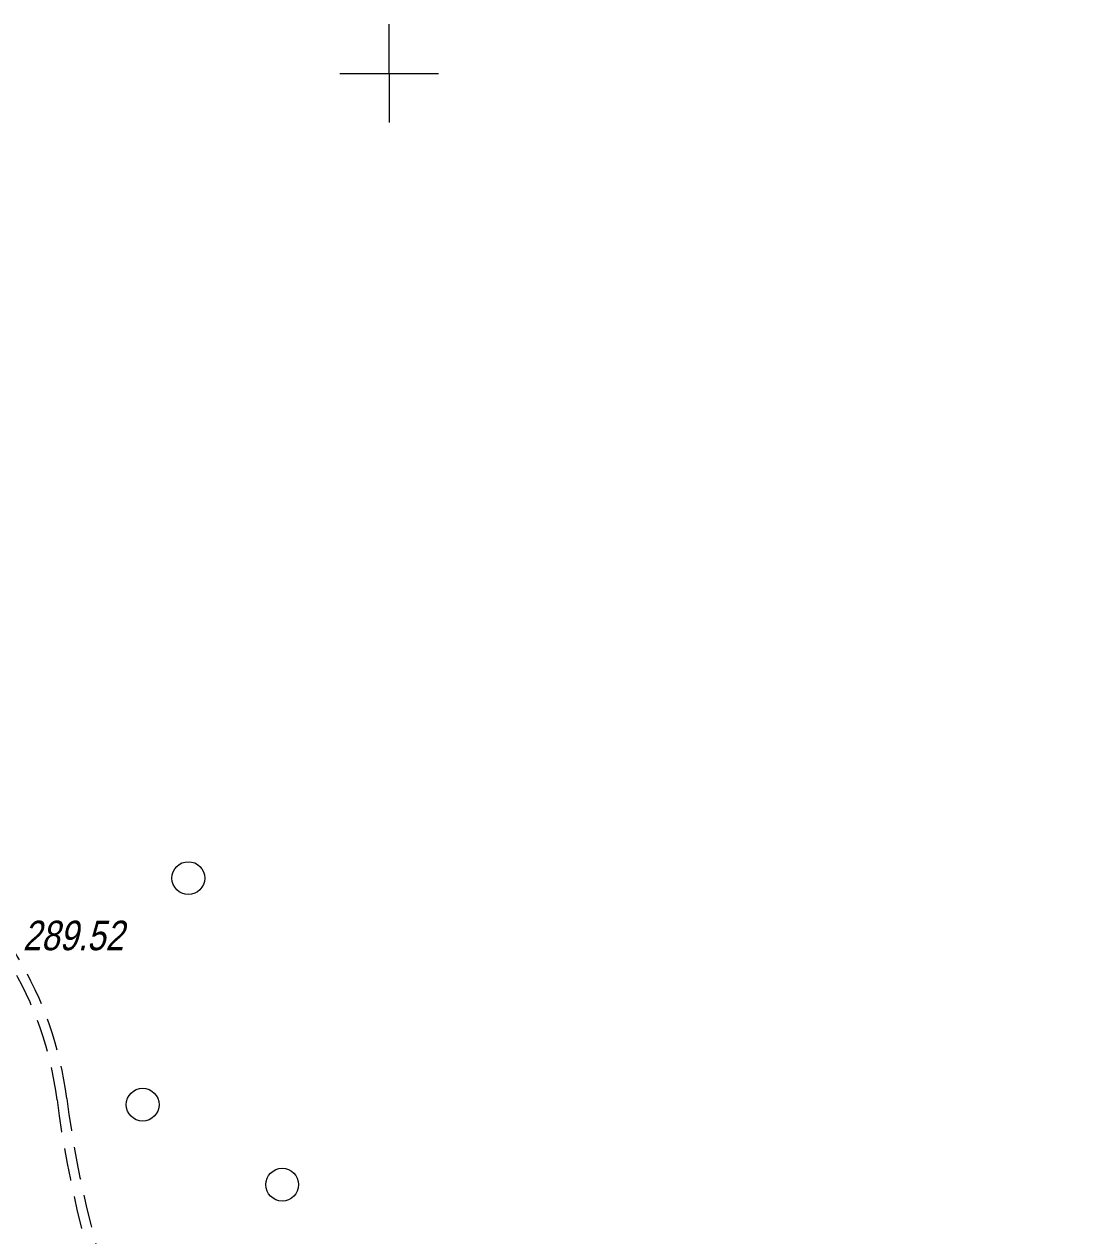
# Model space of a CAD drawing. Header units: metres. Extents: x 5191936 to 10384803, y 4968698 to 9938221.
# Drawn here: x 5192388.87 to 5192421.08, y 4969014.54 to 4969051.5 of the extents above; entities that cross this region are included whole.
import ezdxf

# ---------------------------------------------------------------- set-up
doc = ezdxf.new("R2010")
doc.units = ezdxf.units.M
doc.linetypes.add('DASHEDX2', pattern=[1.5, 1, -0.5])
doc.layers.get('0').update_dxf_attribs({"lineweight": 18})
for name, color, linetype, lineweight in [('31252100', 7, 'Continuous', 18), ('Grid', 7, 'Continuous', 18), ('Otm', 7, 'Continuous', 18), ('Sit', 7, 'Continuous', 18)]:
    doc.layers.add(name, color=color, linetype=linetype, lineweight=lineweight)
doc.styles.get("Standard").update_dxf_attribs({"font": 'arial.ttf', "width": 0.8, "oblique": 13, "height": 0.9})

# ---------------------------------------------------------------- blocks, each defined once
blk = doc.blocks.new('31252100a')
blk.add_circle((0, 0), 1)
blk = doc.blocks.new('GRID')
at = {"layer": 'Grid', "color": 104}
blk.add_line((-1.5, 0), (1.5, 0), dxfattribs=at)
for points in [[(0, 0), (0, 1.5)], [(0, 0), (0, -1.5)]]:
    blk.add_lwpolyline(points, dxfattribs=at)

msp = doc.modelspace()

# ---------------------------------------------------------------- linework, layer by layer
at = {"layer": 'Sit', "linetype": 'DASHEDX2'}
for points in [[(5192383.014, 4969032.809, 0.007412), (5192385.341, 4969028.577, 0.008722), (5192387.434, 4969025.047, 0.001961), (5192388.275, 4969023.695, -0.004281), (5192388.659, 4969023.072, -0.104265), (5192390.172, 4969018.732, 0.059888), (5192392.082, 4969011.167, 0.036223), (5192393.657, 4969007.817, -0.039859), (5192395.085, 4969004.721, -0.143981), (5192395.545, 4968997.809, 0.131018), (5192395.849, 4968990.399, 0.007018), (5192396.843, 4968987.353, 0.034867), (5192397.086, 4968986.777, 0.009275), (5192397.896, 4968985.251, -0.008028), (5192398.84, 4968983.481, -0.012289), (5192401.841, 4968977.26, 0.011484), (5192405.034, 4968970.612, 0.022527), (5192408.712, 4968964.128, -0.019232), (5192413.082, 4968956.538, -0.010593), (5192413.528, 4968955.643, -0.001501), (5192416.508, 4968949.291, -0.041545), (5192418.974, 4968942.589, -0.029346), (5192421.084, 4968932.729, -0.029346)], [(5192382.749, 4969032.669, 0.007412), (5192385.081, 4969028.429, 0.008722), (5192387.179, 4969024.89, 0.001961), (5192388.021, 4969023.536, -0.004281), (5192388.402, 4969022.917, -0.104265), (5192389.874, 4969018.693, 0.059888), (5192391.802, 4969011.059, 0.036223), (5192393.395, 4969007.67, -0.039859), (5192394.803, 4969004.617, -0.143981), (5192395.252, 4968997.874, 0.131018), (5192395.562, 4968990.31, 0.007018), (5192396.559, 4968987.256, 0.034867), (5192396.819, 4968986.641, 0.009275), (5192397.633, 4968985.105, -0.008028), (5192398.573, 4968983.344, -0.012289), (5192401.567, 4968977.137, 0.011484), (5192404.767, 4968970.476, 0.022527), (5192408.457, 4968963.968, -0.019232), (5192412.816, 4968956.398, -0.010593), (5192413.257, 4968955.514, -0.001501), (5192416.236, 4968949.164, -0.041545), (5192418.685, 4968942.509, -0.029346), (5192420.788, 4968932.684, -0.029346)]]:
    msp.add_lwpolyline(points, format="xyb", dxfattribs=at)

# ---------------------------------------------------------------- block references
at = {"layer": '31252100', "color": 7, "xscale": 0.5, "yscale": 0.5, "zscale": 0.5}
for p in [(5192393.877, 4969025.454), (5192392.484, 4969018.542), (5192396.739, 4969016.103)]:
    msp.add_blockref('31252100a', p, dxfattribs=at)
at = {"layer": 'Grid', "color": 7, "linetype": 'Continuous'}
msp.add_blockref('GRID', (5192400, 4969050), dxfattribs=at)

# ---------------------------------------------------------------- texts
at = {"layer": 'Otm', "oblique": 13, "width": 0.8}
msp.add_text('289.52', height=0.9, dxfattribs=at).set_placement((5192388.83, 4969023.254, 289.525))

doc.saveas('drawing.dxf')
